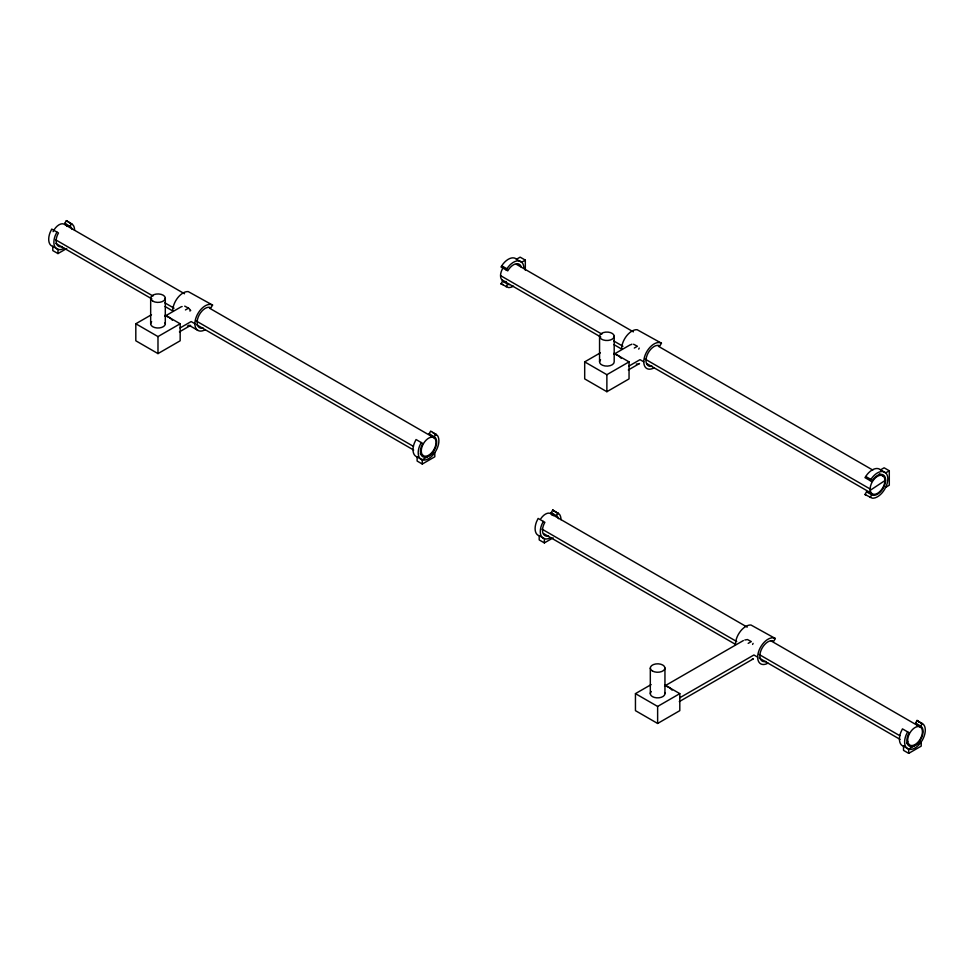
<?xml version="1.0" encoding="UTF-8"?>
<svg xmlns="http://www.w3.org/2000/svg" width="974" height="974" viewBox="0 0 974 974"><rect width="100%" height="100%" fill="white"/><g stroke="black" fill="none" stroke-linecap="round" stroke-linejoin="round"><path stroke-width="1.46" d="M56.906 232.08L55.262 235.501A14.634 8.449 -60 0 0 56.906 248.979L59.049 249.636A14.634 8.449 -60 0 0 64.223 248.248M421.231 442.525L419.587 445.958A14.634 8.449 -60 0 0 421.231 459.436L423.373 460.093A14.634 8.449 -60 0 0 433.722 454.115L435.865 450.986A14.634 8.449 -60 0 0 437.509 435.609L430.691 431.092L429.12 433.807A11.493 6.635 -60 0 1 431.226 436.802M543.309 521.407L541.666 524.84A14.634 8.449 -60 0 0 543.309 538.305L545.452 538.975A14.634 8.449 -60 0 0 550.627 537.587M907.634 731.864L905.99 735.297A14.634 8.449 -60 0 0 907.634 748.763L909.777 749.432A14.634 8.449 -60 0 0 920.126 743.454L922.268 740.313A14.634 8.449 -60 0 0 923.912 724.948L917.094 720.431L915.523 723.146A11.493 6.635 -60 0 1 917.63 726.141M66.902 226.345A11.493 6.635 -60 0 0 64.795 223.35L66.366 220.635L73.184 225.152A14.634 8.449 -60 0 1 74.572 230.327M72.076 229.34A11.493 6.635 -60 0 0 69.97 226.345L71.54 223.63M172.715 310.913A14.634 8.449 -60 0 1 188.238 291.603L212.563 305.069L210.993 307.784A11.493 6.635 -60 0 0 198.209 317.11A11.493 6.635 -60 0 0 203.14 328.031M513.481 286.137A14.634 8.449 -60 0 1 508.306 287.525L500.989 283.872L502.56 281.157A11.493 6.635 -60 0 0 506.2 281.486M506.163 286.867L507.734 284.152A11.493 6.635 -60 0 0 509.414 284.664M417.116 456.769L417.116 461.043L422.29 464.026L434.806 456.794L434.806 452.533L422.29 459.752L416.056 456.441A14.634 8.449 -60 0 1 414.413 442.963L416.056 439.542L422.801 443.438A11.493 6.635 -60 0 0 422.801 456.709A11.493 6.635 -60 0 0 434.294 450.073A11.493 6.635 -60 0 0 434.294 436.802L435.865 434.075M553.305 515.684A11.493 6.635 -60 0 0 551.199 512.689L552.769 509.974L559.587 514.491A14.634 8.449 -60 0 1 560.975 519.666M558.479 518.667A11.493 6.635 -60 0 0 556.373 515.672L557.944 512.957M621.607 349.021A14.634 8.449 -60 0 1 637.13 329.711L661.443 343.177L659.873 345.892A11.493 6.635 -60 0 0 647.089 355.218A11.493 6.635 -60 0 0 652.02 366.139M735.48 644.338A14.634 8.449 -60 0 1 751.003 625.028L775.328 638.494L773.758 641.209A11.493 6.635 -60 0 0 760.962 650.535A11.493 6.635 -60 0 0 765.905 661.456M870.147 480.62L872.29 477.479A14.634 8.449 -60 0 1 884.782 472.171L886.437 473.693A14.634 8.449 -60 0 1 886.437 485.636L884.782 489.07A14.634 8.449 -60 0 1 872.29 498.177L864.973 494.524L866.543 491.809A11.493 6.635 -60 0 0 870.196 492.138M870.147 497.519L871.718 494.804A11.493 6.635 -60 0 0 883.223 488.157A11.493 6.635 -60 0 0 883.223 474.886A11.493 6.635 -60 0 0 871.718 481.521L864.973 477.625L867.116 474.496A14.634 8.449 -60 0 1 879.607 469.176L885.597 472.926L889.299 470.783L889.299 485.235L885.597 487.377M904.602 746.437L902.46 745.78A14.634 8.449 -60 0 1 900.816 732.302L902.46 728.881L909.205 732.777A11.493 6.635 -60 0 0 909.205 746.047A11.493 6.635 -60 0 0 920.698 739.412A11.493 6.635 -60 0 0 920.698 726.129L922.268 723.414M506.163 269.968L508.306 266.827A14.634 8.449 -60 0 1 520.798 261.519L522.441 263.041A14.634 8.449 -60 0 1 523.829 268.215M870.22 490.299L870.184 488.096A10.458 6.039 -60 0 1 877.391 476.347A10.458 6.039 -60 0 1 884.842 479.305L884.879 481.521A10.458 6.039 -60 0 1 877.671 493.258A10.458 6.039 -60 0 1 870.22 490.299L885.597 480.145M62.117 246.58A11.493 6.635 -60 0 1 58.477 232.981L51.732 229.085L50.088 232.506A14.634 8.449 -60 0 0 51.732 245.984L52.791 246.312L52.791 250.586L57.965 253.569L66.731 248.516M165.203 315.138L180.166 323.77L180.166 340.79L157.983 353.599L135.812 340.79L135.812 323.77L151.469 314.736M164.91 316.197L180.604 307.139A10.434 6.027 60 0 1 182.077 306.567L182.138 306.567M185.425 309.939L188.53 308.149L190.332 309.963M189.833 311.01L190.721 310.499M135.812 323.77L157.983 336.578L180.166 323.77M180.056 327.958L191.148 321.554L194.897 323.721M179.423 331.878L190.612 325.413L189.139 325.986A10.434 6.027 60 0 1 187.398 325.913M521.333 267.229A11.493 6.635 -60 0 0 507.734 270.869L500.989 266.973L503.132 263.844A14.634 8.449 -60 0 1 515.623 258.524L516.439 259.279L520.14 257.148L525.315 260.131L525.315 270.248M525.315 260.131L521.614 262.274L516.439 259.279M614.083 353.245L629.046 361.878L629.046 378.898L606.875 391.706L584.692 378.898L584.692 361.878L600.349 352.844M613.79 354.305L629.484 345.246A10.434 6.027 60 0 1 630.969 344.674L631.907 344.163M634.305 348.047L637.41 346.257L633.599 344.236M638.725 349.118L639.224 348.071M584.692 361.878L606.875 374.686L629.046 361.878M628.948 366.066L640.028 359.662L643.777 361.829M628.303 369.986L639.504 363.521L638.019 364.093A10.434 6.027 60 0 1 636.278 364.02M544.369 542.908L544.369 538.634L539.194 535.651L539.194 539.925L544.369 542.908L553.122 537.843M880.423 469.931L884.124 467.8L889.299 470.783M664.84 685.002L679.803 693.634L679.803 710.655L657.633 723.463L635.45 710.655L635.45 693.634L651.107 684.6M664.56 686.061L743.369 640.563M748.19 643.364L751.295 641.574L747.472 639.553L744.842 639.991M752.598 644.435L753.097 643.376M635.45 693.634L657.633 706.442L679.803 693.634M679.901 697.701L753.913 654.978L757.662 657.146M679.292 701.609L753.377 658.838L751.904 659.41M908.693 749.091L921.209 741.871L921.209 746.133L908.693 753.365L903.519 750.37L903.519 746.108L908.693 749.091L908.693 753.365M500.989 283.872L503.132 284.542M661.443 343.177L659.301 342.519A14.634 8.449 -60 0 0 644.131 358.529A14.634 8.449 -60 0 0 654.126 367.795M864.973 494.524L865.764 494.768M212.563 305.069L210.421 304.412A14.634 8.449 -60 0 0 195.25 320.422A14.634 8.449 -60 0 0 205.246 329.687M540.278 535.98L538.135 535.323A14.634 8.449 -60 0 1 536.491 521.845L538.135 518.424L544.88 522.32A11.493 6.635 -60 0 0 548.52 535.919M775.328 638.494L773.186 637.824A14.634 8.449 -60 0 0 758.016 653.846A14.634 8.449 -60 0 0 768.011 663.111M184.719 306.128L188.53 308.149M516.342 264.283L633.404 331.866M658.387 346.294L872.789 470.065M879.364 473.863L883.308 476.14M501.78 265.829L506.955 268.812M865.764 476.481L870.939 479.464M500.599 275.654L601.883 334.119M613.717 340.961L622.922 346.269M645.287 359.187L870.196 489.033M502.158 280.074L600.8 337.028M613.961 344.626L621.85 349.179M646.833 363.606L871.754 493.465M502.56 281.157L507.734 284.152M866.543 491.809L871.718 494.804M72.149 224.178L66.366 220.635M432.59 432.395L436.474 434.635M64.795 223.35L69.97 226.345M429.12 433.807L434.294 436.802M184.524 293.758L64.832 224.653A10.458 6.039 -60 0 0 53.095 231.678M209.507 308.186L434.428 438.032M553.366 510.534L558.54 513.517M917.703 720.991L922.877 723.974M551.199 512.689L556.373 515.672M915.523 723.146L920.698 726.129M551.223 513.992L747.204 627.134M770.884 640.807L920.832 727.371M55.664 239.823L152.991 296.011M164.837 302.853L174.042 308.161M196.407 321.079L413.426 446.372M55.908 243.488L151.92 298.921M165.069 306.518L172.958 311.071M196.638 324.744L413.658 450.037M420.244 453.835L422.874 455.357M52.791 246.312L57.965 249.295L57.965 253.569M188.798 325.146L197.929 330.417M542.068 529.162L736.734 641.549M759.087 654.455L899.83 735.711M543.614 533.582L735.65 644.459M759.33 658.132L900.061 739.376M906.636 743.174L909.278 744.696M917.094 720.431L918.738 721.953M552.769 509.974L554.413 511.496M664.95 668.03L664.95 693.634M657.633 706.442L657.633 723.463M650.315 668.03L650.315 693.634M614.192 336.274A7.317 4.225 0 0 1 603.21 339.938A7.317 4.225 0 0 1 603.21 332.621A7.317 4.225 0 0 1 614.192 336.274L614.192 361.878A7.317 4.225 0 0 1 604.976 365.968A7.317 4.225 0 0 1 600.532 359.771M606.875 374.686L606.875 391.706M599.558 336.274L599.558 361.878M422.29 459.752L422.29 464.026M165.3 298.166L165.3 323.77M157.983 336.578L157.983 353.599M150.666 298.166L150.666 323.77M166.822 316.453A10.434 6.027 60 0 1 172.447 320.288M165.056 322.686A7.317 4.225 0 0 1 157.033 327.97A7.317 4.225 0 0 1 151.652 321.663M666.472 686.317A10.434 6.027 60 0 1 672.084 690.152M664.694 692.551A7.317 4.225 0 0 1 656.671 697.834A7.317 4.225 0 0 1 651.289 691.528M540.838 518.643A10.458 6.039 -60 0 1 552.221 515.319M503.546 280.816A10.458 6.039 -60 0 1 500.624 276.92L500.587 274.705A10.458 6.039 -60 0 1 503.327 267.412M615.714 354.56A10.434 6.027 60 0 1 621.327 358.395M907.744 741.531L907.707 739.327A10.458 6.039 -60 0 1 918.896 726.531A10.458 6.039 -60 0 1 919.139 740.788A10.458 6.039 -60 0 1 907.744 741.531M421.34 452.192L421.304 449.988A10.458 6.039 -60 0 1 432.505 437.192A10.458 6.039 -60 0 1 432.736 451.449A10.458 6.039 -60 0 1 421.34 452.192M152.808 301.161A7.317 4.225 0 0 0 165.056 299.262A7.317 4.225 0 0 0 156.096 294.087A7.317 4.225 0 0 0 152.808 301.161M652.458 671.025A7.317 4.225 0 0 0 664.694 669.126A7.317 4.225 0 0 0 655.733 663.951A7.317 4.225 0 0 0 652.458 671.025"/></g></svg>
